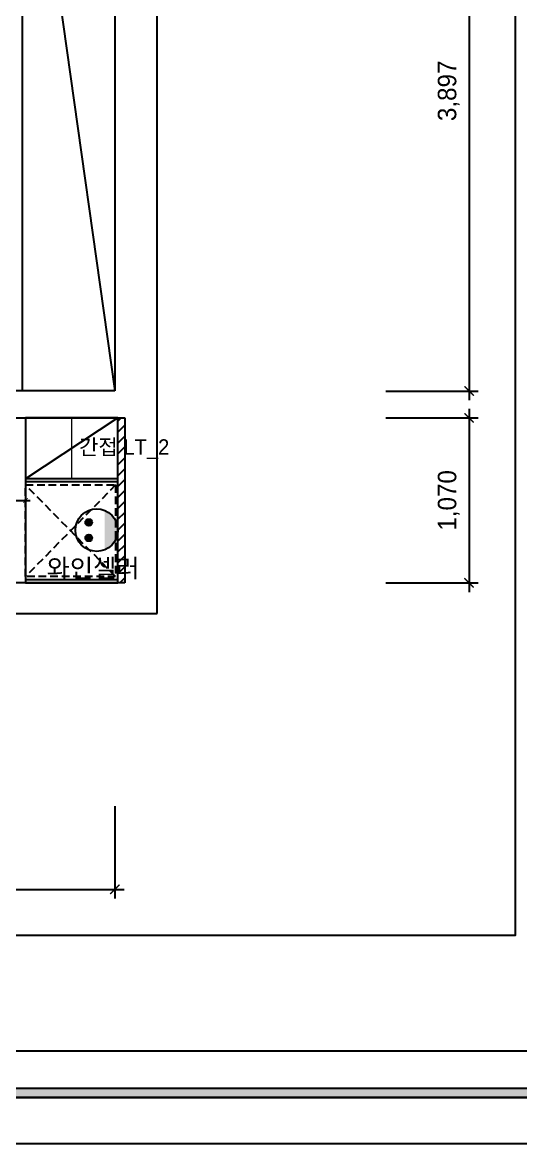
# Model space of a CAD drawing. Header units: inches. Extents: x 3778 to 56227, y -16914 to 35091.
# Drawn here: x 48942 to 52175, y -16314 to -9036 of the extents above; entities that cross this region are included whole.
import ezdxf
from ezdxf.enums import TextEntityAlignment as Align

# ---------------------------------------------------------------- set-up
doc = ezdxf.new("R2010")
doc.units = ezdxf.units.IN
doc.header["$LTSCALE"] = 100
doc.header["$MEASUREMENT"] = 0
doc.header["$PDSIZE"] = 700.071425
doc.linetypes.add('DASHED', pattern=[0.75, 0.5, -0.25])
doc.linetypes.add('HID', pattern=[2.5, 1.5, -1])
for name, color, linetype in [('06-FUR', 6, 'Continuous'), ('06-LIGHT', 4, 'Continuous'), ('07-DIM WAL', 5, 'Continuous'), ('2-con', 2, 'Continuous'), ('3.기호.계단선', 30, 'Continuous'), ('F-SYM', 7, 'Continuous'), ('FORM(YOURNAME)-11', 1, 'Continuous'), ('FUR', 8, 'DASHED'), ('RC-LIGHT', 7, 'Continuous')]:
    doc.layers.add(name, color=color, linetype=linetype)
doc.styles.add('HY 울릉도 L', font='')
doc.styles.add('YOURNAME', font='HY울릉도M.TTF')
doc.styles.add('코레일둥고', font='Korail_Round_Gothic_Medium.ttf')
doc.styles.get('HY 울릉도 L').set_extended_font_data('HY울릉도L')
doc.dimstyles.new('30', dxfattribs={"dimscale": 30, "dimtxt": 2, "dimasz": 1, "dimexe": 1, "dimexo": 1, "dimgap": 1, "dimtad": 1, "dimdec": 0, "dimrnd": 0.05, "dimdsep": 46, "dimlunit": 6, "dimtxsty": 'HY 울릉도 L', "dimblk": 'ARCHTICK', "dimcen": 2.5, "dimdle": 1, "dimclrd": 133, "dimclre": 133, "dimclrt": 30, "dimadec": 0, "dimazin": 0, "dimtfac": 1, "dimtdec": 0, "dimtix": 1, "dimtmove": 2, "dimatfit": 3, "dimldrblk": 'ARCHTICK', "dimfxl": 0, "dimlwd": -1, "dimlwe": -1, "dimarcsym": 0})
doc.dimstyles.new('60', dxfattribs={"dimscale": 60, "dimtxt": 2, "dimasz": 1, "dimexe": 1, "dimexo": 1, "dimgap": 1, "dimtad": 1, "dimdec": 0, "dimrnd": 0.05, "dimdsep": 46, "dimlunit": 6, "dimtxsty": 'HY 울릉도 L', "dimblk": 'ARCHTICK', "dimcen": 2.5, "dimdle": 1, "dimclrd": 133, "dimclre": 133, "dimclrt": 30, "dimadec": 0, "dimazin": 0, "dimtfac": 1, "dimtdec": 0, "dimtix": 1, "dimtmove": 2, "dimatfit": 3, "dimldrblk": 'ARCHTICK', "dimfxl": 0, "dimlwd": -1, "dimlwe": -1, "dimarcsym": 0})

# ---------------------------------------------------------------- blocks, each defined once
blk = doc.blocks.new('FORM-PLAN')
at = {"layer": 'FORM(YOURNAME)-11'}
h = blk.add_hatch(color=256, dxfattribs=at)
h.dxf.hatch_style = 1
h.paths.add_polyline_path([(-71444, 55115), (10556, 55115), (10556, 54915), (-71444, 54915)])
h.paths.add_polyline_path([(-71444, -2085), (10556, -2085), (10556, -2285), (-71444, -2285)])
at = {"layer": 'Defpoints', "color": 158}
blk.add_line((1346, -1285), (-71444, -1285), dxfattribs=at)
for points in [[(-71444, -2285), (10556, -2285), (10556, 55115), (-71444, 55115)], [(-69444, 53115), (-64, 53115), (-64, 1215), (-69444, 1215)]]:
    blk.add_lwpolyline(points, close=True, dxfattribs=at)
at = {"layer": 'FORM(YOURNAME)-11', "color": 250}
blk.add_lwpolyline([(-72444, -3285), (11556, -3285), (11556, 56115), (-72444, 56115)], close=True, dxfattribs=at)
at = {"layer": 'FORM(YOURNAME)-11'}
blk.add_lwpolyline([(-71444, -2085), (10556, -2085), (10556, -2285), (-71444, -2285)], close=True, dxfattribs=at)
at = {"layer": 'FORM(YOURNAME)-11', "color": 3, "style": 'YOURNAME'}
for tag, height, p in [('1', 450, (9905, 18188)), ('2', 450, (9905, 17544)), ('3', 450, (9905, 16257)), ('4', 450, (9905, 14326)), ('5', 515, (9905, 12009)), ('6', 515, (9905, 9757)), ('7', 515, (9905, 7504)), ('8', 515, (9905, 5252)), ('9', 515, (9905, 2999)), ('10', 515, (5655, 811)), ('11', 515, (9905, 747)), ('12', 515, (5655, -1441)), ('13', 515, (9905, -1441))]:
    blk.add_attdef(tag, text='', height=height, dxfattribs=at).set_placement(p, align=Align.MIDDLE_RIGHT)
blk = doc.blocks.new('*U631')
at = {"layer": 'F-SYM', "xscale": 0.3, "yscale": 0.3, "zscale": 0.3}
blk.add_blockref('FORM-PLAN', (52159.8, -15328.5), dxfattribs=at)
blk = doc.blocks.new('cjvjf')
at = {"layer": '2-con'}
for p, q in [((160402.5, 64641.5), (160402.5, 75168.5)), ((160127.5, 71943.5), (160127.5, 66086.5)), ((160127.5, 66086.5), (159362.5, 66086.5)), ((159362.5, 65911.5), (160192.5, 65911.5)), ((160192.5, 65911.5), (160192.5, 64841.5)), ((160192.5, 64841.5), (159447.5, 64841.5)), ((159447.5, 64641.5), (160402.5, 64641.5))]:
    blk.add_line(p, q, dxfattribs=at)
blk = doc.blocks.new('cjscjdeh')
at = {"layer": '06-FUR', "color": 8}
for p, q in [((156784.5, 69414.9), (156784.5, 73671.9)), ((156784.5, 73671.9), (157384.5, 69414.9)), ((157384.5, 73671.9), (157384.5, 69414.9)), ((157384.5, 69414.9), (156784.5, 69414.9)), ((157404.5, 69239.9), (156804.5, 68844.9)), ((157404.5, 69239.9), (156804.5, 69239.9)), ((156804.5, 69239.9), (156804.5, 68169.9)), ((157404.5, 68169.9), (157404.5, 69239.9)), ((157404.5, 68844.9), (156804.5, 68844.9)), ((157404.5, 68824.9), (156804.5, 68824.9)), ((157404.5, 68189.9), (156804.5, 68189.9)), ((156804.5, 68169.9), (157404.5, 68169.9))]:
    blk.add_line(p, q, dxfattribs=at)
at = {"layer": '07-DIM WAL', "color": 8}
for p, q in [((157434.5, 68844.9), (157434.5, 68844.9)), ((157434.5, 68169.9), (157434.5, 68169.9))]:
    blk.add_line(p, q, dxfattribs=at)
at = {"layer": '3.기호.계단선', "color": 8, "linetype": 'Continuous'}
for p, q in [((157404.5, 69218.7), (157425.7, 69239.9)), ((157404.5, 69148), (157449.5, 69193)), ((157404.5, 69077.3), (157449.5, 69122.3)), ((157404.5, 69006.6), (157449.5, 69051.6)), ((157404.5, 68935.9), (157449.5, 68980.9)), ((157404.5, 68865.2), (157449.5, 68910.2)), ((157404.5, 68794.4), (157449.5, 68839.4)), ((157404.5, 68723.7), (157449.5, 68768.7)), ((157404.5, 68653), (157449.5, 68698)), ((157404.5, 68582.3), (157449.5, 68627.3)), ((157404.5, 68511.6), (157449.5, 68556.6)), ((157404.5, 68440.9), (157449.5, 68485.9)), ((157404.5, 68370.2), (157449.5, 68415.2)), ((157404.5, 68299.5), (157449.5, 68344.5)), ((157404.5, 68228.8), (157449.5, 68273.8)), ((157416.3, 68169.9), (157449.5, 68203.1))]:
    blk.add_line(p, q, dxfattribs=at)
at = {"layer": '3.기호.계단선', "color": 8}
for p, q in [((157404.5, 69239.9), (157449.5, 69239.9)), ((157404.5, 68169.9), (157404.5, 69239.9)), ((157449.5, 69239.9), (157449.5, 68169.9)), ((157449.5, 68169.9), (157404.5, 68169.9))]:
    blk.add_line(p, q, dxfattribs=at)
at = {"layer": 'FUR', "color": 8}
for p, q in [((157389.5, 68209.9), (156804.5, 68804.9)), ((157389.5, 68804.9), (156804.5, 68209.9)), ((156804.5, 68209.9), (156804.5, 68804.9)), ((156804.5, 68804.9), (157389.5, 68804.9)), ((157389.5, 68804.9), (157389.5, 68209.9)), ((157389.5, 68209.9), (156804.5, 68209.9))]:
    blk.add_line(p, q, dxfattribs=at)
blk.add_blockref('cjvjf', (-2743, 3328.4))
blk = doc.blocks.new('ZHSTPS')
at = {"layer": 'RC-LIGHT'}
h = blk.add_hatch(color=10, dxfattribs=at)
edge = h.paths.add_edge_path()
edge.add_arc((185728.7, 67741.8), 22, 0, 360)
h = blk.add_hatch(color=10, dxfattribs=at)
edge = h.paths.add_edge_path()
edge.add_arc((185829.6, 67741.8), 22, 0, 360)
h = blk.add_hatch(color=10, dxfattribs=at)
edge = h.paths.add_edge_path()
edge.add_line((185907.1, 67638.7), (185651.2, 67638.7))
edge.add_ellipse((185779.2, 67690.3), major_axis=(97.6, 97.6), ratio=1, start_angle=156.95778, end_angle=293.04222)
at = {"layer": 'RC-LIGHT', "color": 10}
for centre, radius in [((185779.2, 67690.3), 138), ((185728.7, 67741.8), 22), ((185829.6, 67741.8), 22)]:
    blk.add_circle(centre, radius, dxfattribs=at)
blk = doc.blocks.new('_ArchTick')
at = {"color": 0, "linetype": 'ByBlock', "const_width": 0.15}
blk.add_lwpolyline([(-0.5, -0.5), (0.5, 0.5)], dxfattribs=at)
blk = doc.blocks.new('*D252')
at = {"layer": '07-DIM WAL', "color": 133}
blk.add_line((48104, -12139), (48991.5, -12139), dxfattribs=at)
at = {"layer": 'Defpoints', "color": 0}
for p in [(48134, -12139), (48961.5, -12139), (48961.5, -12139)]:
    blk.add_point(p, dxfattribs=at)
at = {"layer": '07-DIM WAL', "color": 133, "xscale": 30, "yscale": 30, "zscale": 30, "rotation": 180}
blk.add_blockref('_ArchTick', (48134, -12139), dxfattribs=at)
at = {"layer": '07-DIM WAL', "color": 133, "xscale": 30, "yscale": 30, "zscale": 30}
blk.add_blockref('_ArchTick', (48961.5, -12139), dxfattribs=at)
at = {"layer": '07-DIM WAL', "color": 30, "insert": (48547.8, -12077.6), "char_height": 60, "attachment_point": 5, "style": 'HY 울릉도 L'}
blk.add_mtext('828', dxfattribs=at)
blk = doc.blocks.new('*D284')
at = {"layer": '07-DIM WAL', "color": 133}
for p, q in [((51840.5, -7472), (51840.5, -11489)), ((51300.5, -7532), (51900.5, -7532)), ((51300.5, -11429), (51900.5, -11429))]:
    blk.add_line(p, q, dxfattribs=at)
at = {"layer": 'Defpoints', "color": 0}
for p in [(51240.5, -7532), (51240.5, -11429), (51840.5, -11429)]:
    blk.add_point(p, dxfattribs=at)
at = {"layer": '07-DIM WAL', "color": 133, "xscale": 60, "yscale": 60, "zscale": 60}
for p, rotation in [((51840.5, -7532), 90), ((51840.5, -11429), 270)]:
    blk.add_blockref('_ArchTick', p, dxfattribs=dict(at, rotation=rotation))
at = {"layer": '07-DIM WAL', "color": 30, "insert": (51708.6, -9480.5), "char_height": 120, "attachment_point": 5, "rotation": 90, "style": 'HY 울릉도 L'}
blk.add_mtext('3,897', dxfattribs=at)
blk = doc.blocks.new('*D285')
at = {"layer": '07-DIM WAL', "color": 133}
for p, q in [((51840.5, -11544), (51840.5, -12734)), ((51300.5, -11604), (51900.5, -11604)), ((51300.5, -12674), (51900.5, -12674))]:
    blk.add_line(p, q, dxfattribs=at)
at = {"layer": 'Defpoints', "color": 0}
for p in [(51240.5, -11604), (51240.5, -12674), (51840.5, -12674)]:
    blk.add_point(p, dxfattribs=at)
at = {"layer": '07-DIM WAL', "color": 133, "xscale": 60, "yscale": 60, "zscale": 60}
for p, rotation in [((51840.5, -11604), 90), ((51840.5, -12674), 270)]:
    blk.add_blockref('_ArchTick', p, dxfattribs=dict(at, rotation=rotation))
at = {"layer": '07-DIM WAL', "color": 30, "insert": (51708.7, -12139), "char_height": 120, "attachment_point": 5, "rotation": 90, "style": 'HY 울릉도 L'}
blk.add_mtext('1,070', dxfattribs=at)
blk = doc.blocks.new('*D288')
at = {"layer": '07-DIM WAL', "color": 133}
for p, q in [((45301.5, -14124), (45301.5, -14724)), ((49541.5, -14124), (49541.5, -14724)), ((45241.5, -14664), (49601.5, -14664))]:
    blk.add_line(p, q, dxfattribs=at)
at = {"layer": 'Defpoints', "color": 0}
for p in [(45301.5, -14064), (49541.5, -14064), (49541.5, -14664)]:
    blk.add_point(p, dxfattribs=at)
at = {"layer": '07-DIM WAL', "color": 133, "xscale": 60, "yscale": 60, "zscale": 60, "rotation": 180}
blk.add_blockref('_ArchTick', (45301.5, -14664), dxfattribs=at)
at = {"layer": '07-DIM WAL', "color": 133, "xscale": 60, "yscale": 60, "zscale": 60}
blk.add_blockref('_ArchTick', (49541.5, -14664), dxfattribs=at)
at = {"layer": '07-DIM WAL', "color": 30, "insert": (47421.5, -14532.1), "char_height": 120, "attachment_point": 5, "style": 'HY 울릉도 L'}
blk.add_mtext('4,240', dxfattribs=at)

msp = doc.modelspace()

# ---------------------------------------------------------------- linework, layer by layer
at = {"layer": '06-LIGHT', "color": 10, "linetype": 'HID', "const_width": 10}
msp.add_lwpolyline([(49261.5, -11999), (49261.5, -11604)], dxfattribs=at)

# ---------------------------------------------------------------- block references
msp.add_blockref('cjscjdeh', (-107843, -80843.8))
at = {"layer": '07-DIM WAL'}
msp.add_blockref('*U631', (0, 0), dxfattribs=at)
at = {"layer": 'RC-LIGHT', "color": 10, "rotation": 90}
msp.add_blockref('ZHSTPS', (117113.9, -198111.4), dxfattribs=at)

# ---------------------------------------------------------------- texts
at = {"layer": '3.기호.계단선', "linetype": 'HID', "style": '코레일둥고'}
msp.add_text('간접 LT_2', height=100, dxfattribs=at).set_placement((49309.2, -11842.5))
at = {"layer": 'RC-LIGHT', "color": 10, "style": '코레일둥고'}
msp.add_text('와인셀러', height=120, dxfattribs=at).set_placement((49099.1, -12519), align=Align.TOP_LEFT)

# ---------------------------------------------------------------- dimensions: what is measured, and where the dimension line sits
at = {"layer": '07-DIM WAL'}
for base, p1, p2, picture, middle in [((51840.5, -11429), (51240.5, -7532), (51240.5, -11429), '*D284', (51708.6, -9480.5)), ((51840.5, -12674), (51240.5, -11604), (51240.5, -12674), '*D285', (51708.7, -12139))]:
    dim = msp.add_linear_dim(base=base, p1=p1, p2=p2, angle=90, dimstyle='60', dxfattribs=at)
    dim.commit()
    dim.dimension.update_dxf_attribs({"geometry": picture, "text_midpoint": middle})
dim = msp.add_linear_dim(base=(48961.5499522, -12138.9513723), p1=(48134.0499523, -12138.9513723), p2=(48961.5499522, -12138.9513723), dimstyle='30', override={"dimfxl": 1.25, "dimarcsym": 2}, dxfattribs=at)
dim.commit()
dim.dimension.update_dxf_attribs({"geometry": '*D252', "text_midpoint": (48547.7999523, -12077.6487942)})
dim = msp.add_linear_dim(base=(49541.5, -14664), p1=(45301.5, -14064), p2=(49541.5, -14064), dimstyle='60', dxfattribs=at)
dim.commit()
dim.dimension.update_dxf_attribs({"geometry": '*D288', "text_midpoint": (47421.5, -14532.1)})

doc.saveas('drawing.dxf')
